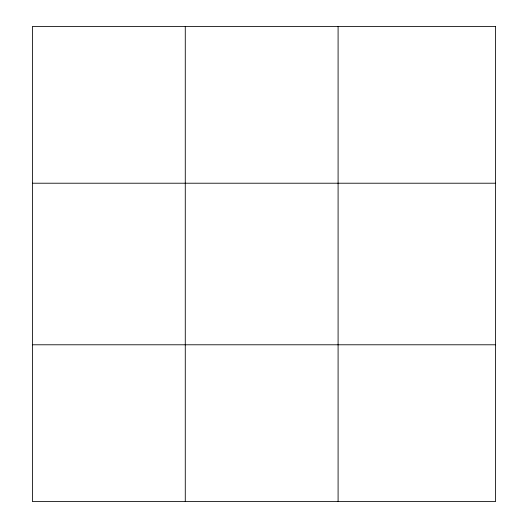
<?xml version="1.0" encoding="UTF-8"?>
<svg xmlns="http://www.w3.org/2000/svg" width="528" height="528" viewBox="0 0 528 528"><rect width="100%" height="100%" fill="white"/><g stroke="black" fill="none" stroke-linecap="round" stroke-linejoin="round"><path stroke-width="0.79" d="M185.275 26.4L185.275 501.6M338.092 26.4L338.092 501.6M32.459 183.216L495.541 183.216M32.459 344.784L495.541 344.784M495.541 26.4L495.541 501.6L32.459 501.6L32.459 26.4L495.541 26.4"/></g></svg>
